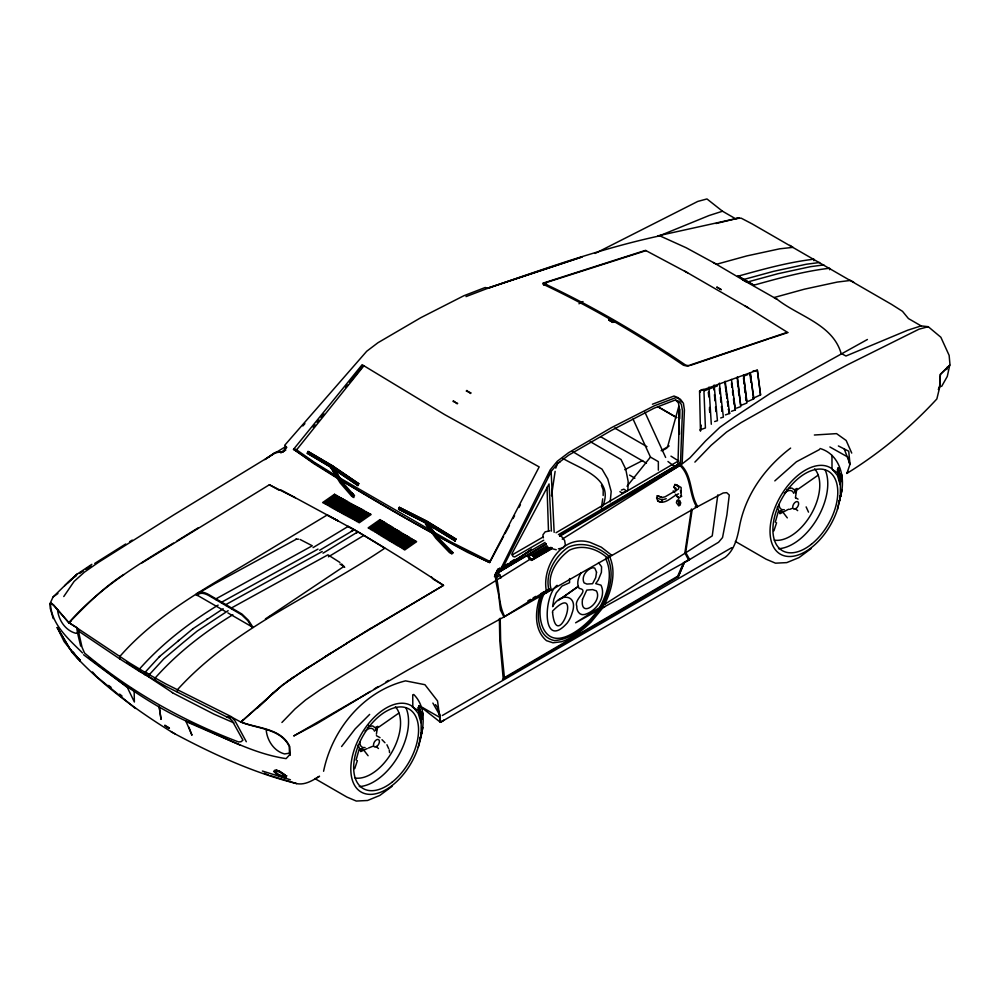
<?xml version="1.0" encoding="UTF-8"?>
<svg xmlns="http://www.w3.org/2000/svg" width="1000" height="1000" viewBox="0 0 1000 1000"><rect width="100%" height="100%" fill="white"/><g stroke="black" fill="none" stroke-linecap="round" stroke-linejoin="round"><path stroke-width="1.5" d="M246.312 741.75L235.012 720.863L231.163 716.8L230.025 718.6L166.025 686.388L139.512 671.413L139.512 668.988C162.025 643.65 189.25 622.7 218.137 605.112M145.025 674.775L145.025 672.375L159.625 656.462L192.975 628.7L223.162 608.75M149.213 677.2L149.213 674.762L163.8 658.888L182.975 642.725L197.162 631.112L228.125 610.688M155.15 680.45L155.15 678.012C177.413 652.962 204.288 632.175 232.85 614.738M421.812 731.7L421.112 734.475L421.25 716.188M412.738 694.75L412.812 706.712A49.925 28.825 -60 0 0 359.45 737.5A49.925 28.825 -60 0 0 367.025 794.112A49.925 28.825 -60 0 0 418.237 747.212C423.363 730.275 427.75 708.288 413.688 694.425M820.013 448.5C840.462 454.375 846.05 479.237 840.312 496.613L840.475 478.325L840.037 481.488L839.963 480.775M145.387 675L145.387 672.537L129.588 662.975L69.075 622.663C85.775 605.487 102.688 588.125 122.925 575.062L123.787 574.538M83.575 654.737C115.962 679.287 148.763 703.725 185.8 720.913C218.9 734.163 250.362 753.288 286.112 758.625L289.575 754.887L289.2 746.312C280.575 728.363 256.938 728.838 240.925 722.025L243.312 720.212M603.175 495.513L603.2 489.85L601.438 485.337M128.238 688.2L88.713 657.663M185.837 721.45L239.675 744.862M675.738 399.9L678.45 403.05L679.575 409.4L677.987 463.225L680.462 464.363L682.163 463.363L684.425 410L683.413 403.288L680.387 399.25L675.95 397.612L654.412 405.75L611.45 427.65L568.513 452.738L557.275 461.262L550.212 469.837L500.312 569.825L497.75 569.263L494.462 576.663M627.875 490.375L628.15 481.425L625.737 469.1L621.013 459.487L590.262 441.65M681.087 492.587L681.162 487.512L676.087 484.6M376.388 734.212L377.438 727.65L375.225 727.788L372.688 725.95L369.338 726.275L368.725 725.3M680.462 464.363L682.463 410.812L681.388 404.462L678.812 401.238L674.9 400.15L654.05 408.225L611.388 430.438L568.812 455.05L558.188 463.062L551.562 470.925L502.1 569.163L500.312 569.825M839.7 499.625L840.475 495.85M155.375 678.138L155.35 680.55M358.375 698.838L316.637 723.85L293.712 735.962L408.625 669.575L503.95 616.962L696.812 507.075C688.737 494.288 691.55 476.262 679.912 465.45L680.1 463.125M419.913 740.037L422.912 727.463M610.2 501.875L611.188 491.425L607.762 478.988L602.013 469.137L572.337 451.425M419.25 709.575L419.263 711.025L419.087 705.7L418.837 707.362M418.812 707.663L419 705.738M418.612 709.575L418.263 707.3L418.65 709.225M837.837 471.712L837.475 469.438L838 471.863L837.613 470.262M837.987 470.163L838.312 467.825L838.025 469.787M421.35 733.425L421.587 732.738L418.237 747.212M841.125 493.413L837.45 509.338A49.925 28.825 -60 0 1 786.25 556.25A49.925 28.825 -60 0 1 778.662 499.637A49.925 28.825 -60 0 1 832.025 468.837L831.95 455.387M717.825 494.888L712.237 535.887L575.6 622.812L688.675 560.125L718.587 542.238L722.537 537.55L726.912 514.812L729.275 495.025L726.675 492.638L723.162 492.987L696.812 507.075M346.3 643.438L443.537 585.325L433.237 579.175L431.4 576.838M795.413 497.812L796.663 489.775L794.438 489.913L791.9 488.075L788.55 488.413M701.237 425.15L700.45 431.125L699.575 391.138L757.387 370.15L760.588 394.9M551.5 495.838L555.125 471.362M601.362 508.013L602.725 498.837M840.588 495.45L840.75 494.9M691.438 509.012L684.862 552.875L688.675 560.125L683.425 562.85L677.675 576.237L504.425 677.625L500.637 640.662L500.2 618.175M359.188 749.112L356.062 760.1M778.4 511.25L775.288 522.225M547.087 545.712L528.212 556.675L529.288 558.95L531.65 560.4L531.838 559.275L551.9 547.6M692.138 509.925L685.7 552.438L689.625 559.513L684.438 562.275L678.3 576.712L502.475 679.575M495.513 577.125L498.575 574.1L499.575 568.013M602.762 506.125C614.625 478.462 581 469.288 562.913 458.425M79.112 631.625C73.537 619.525 80.562 644.638 80.65 646.1M421.125 734.4L421.262 733.713M421.763 719.237L422.912 713.15L412.312 707.025M840.975 481.362L842.138 475.275L832.85 469.925M323.587 771.25C332.113 729.438 363.237 691.4 405.525 680.863L424.938 684.7L437.525 700.938L440.438 722.3L725.362 557.225C735.05 549.338 737.6 536.587 739.812 524.875C746.188 493.6 765.537 467.225 790.625 448.088M420.825 735.8L420.412 737.75L420.575 737.125M839.513 500.35L839.125 502.275L840.788 495.012M946.85 369.575L947.412 366.875M842.138 489.588L837.45 509.338M418.95 710.8L419.087 710.15M419.237 710.263L419.462 713.225L420.15 710.275L419.25 706L418.8 708.263M419.913 714.525L420.15 713.812L420.238 714.5M420.213 713.2L420.375 712.55L420.5 715.025L420.325 714.125M420.337 715.375L420.225 716.2L420.012 714.388M421.05 717.3L421.025 721.575L421.463 718.413L421.6 719.112M421.075 715.938L420.812 719.362L420.75 718.637M838.475 472.825L837.887 471.138M838.662 472.362L838.475 473.162L838.475 471.7M839.038 472.863L838.462 468.137L838.025 470.4M838.763 476.138L839.075 474.812M839.438 475.325L839.587 474.675L839.712 477.15L839.488 473.038M839.1 475L839.725 481.262M839.25 474.35L839.513 473.212L840.225 478.062M839.125 476.662L839.375 475.938L839.463 476.625M839.562 477.512L839.438 478.325L839.237 476.512M840.288 478.787L840.438 478.15M290.15 755.387L289.788 746.663C281.35 728.138 257.35 728.413 240.925 722.025L282.087 685.263L304.925 669.575L371.4 627.863M420.662 736.688L421.325 733.925M419.95 740L420.85 736.188M420.913 735.788L421.1 735.125M839.4 501.087L840.55 496.05M667.325 447.8L678.8 406.337L679.5 434.162M324.513 657.062L346.512 643.587M678.575 493.85C672.013 496.175 665.438 505.288 657.85 501.112L656.625 497.987L657.325 495.688L662.2 497.475L665.088 496.825L678.575 489.012L678.725 486.737L674.875 484.487L673.975 487.125L676.038 490.737M540.212 596.075C535.163 610.513 533.675 629.837 546.487 640.662L552.975 642.788L561.263 641.775A52.387 21.1 -48.3 0 0 591.125 622.038L602.987 607.587L605.075 606.475M542.175 595.138C536.388 609.612 535.05 636.263 554.288 640.562C573.975 639.35 589.075 623.375 600.625 608.9L602.525 607.888M544.15 593.85C535.675 608.962 539.35 643.962 563.062 637.575M418.537 707.663L418.675 709M354.712 768.688L357.362 760.6M773.925 530.825L776.575 522.737M274.2 771.375L274.55 770.325L276.512 770.212L279.462 771.137L285.075 774.875L286.312 777.487L281.663 776.525L275.613 773.037M595.087 253.45L697.763 201.425L706.963 198.95L722.513 211.225L735.25 218.575L741.15 218.162L752.062 223.837L891.562 304.387L902.487 311.312L908.438 318.562L921.137 325.9L928.238 326.7L940.863 337.25L949.137 355.375L950 364.913L940.35 374.35L939.75 387.05L936.862 398.938C910.337 427.688 880.15 452.8 846.888 473.413L850.025 464.2L848.725 451.225L838.375 445.95M555.775 468.15L557.487 463.462L560.325 461.613M195.95 594.75C198.675 589.963 205.312 592.55 208.988 594.712L241.975 614.075L248.475 620.337L253.075 627.45M678.312 576.712L684.438 562.275M53.225 618.6L50.25 608.362L50 603.663L53.038 597.013L71.137 579.325L76.013 575.988M939.587 386.938L940.4 374.387L949.737 365.188L947.288 376.425L941.625 386.425M938.3 389.487L939.663 386.55L938.688 388.75M599.812 607.325C607.562 592.987 613.325 574.663 605.837 559.1M602.175 605.812C609.763 591.3 614.925 572.875 607.438 557.337M604.688 604.2C611.85 589.675 616.587 571.45 609.375 556.087M547.487 477.463L551.075 470.55L554.163 532.362M455.763 538.925L455.112 540.938L455.763 538.925L426.55 520.962L399.338 507.3L398.837 509.338L426.15 523.263M398.837 509.338L399.338 507.3M503.575 536.413L489.65 562.587L467.575 552.362L433.975 534.1M505.05 533.663L509.45 525.388M513.112 518.5L514.575 515.75M518.975 507.488L520.438 504.725M503.95 616.962L500.412 610.013L498.775 595.55L495.788 580.65L495.45 574.188L498.338 568.925M581.163 572.725C578.413 577.263 576.213 583.488 579.175 588.413C590.1 590.15 573.55 599.025 576.788 606.188C576.362 610.525 579.45 615.7 584.375 614.55C596.125 611.6 606.625 596.838 600.988 585.163L595.712 583.638L598.312 579.913L601.4 572.388L601.587 566.75L598.513 562.537M358.575 483.55L357.863 485.525L358.575 483.55L332.175 465.55L308.062 451.438L307.525 453.438L331.737 467.837M307.525 453.438L308.062 451.438M63.775 596.538L74.088 581.438L84.338 572.212L98.737 562.163L173.975 514.763L285.988 446.413M273.625 771.388L277.775 775.25L284.587 777.45M846.888 473.413L848.138 471.488M280.887 452.75L283.125 451.6L286.125 447.088L284.662 445.325L366.725 351.25L377.962 342.725L420.9 317.638L463.875 295.738L485.213 287.5L488.25 288.325M197.188 595.55C199.913 591.413 205.75 593.787 209.125 595.737L241.8 614.9L247.775 620.65L252 627.2M557.1 585.3C543.075 595.55 541.838 651.513 567.362 622.85A17.95 10.362 -60 0 0 572 613.288C578.962 594.65 560.4 591.975 552.625 606.65L553.812 599.263L556.263 593.025L561.938 586.112L569.562 582.7L569.562 578.525M838.213 467.875L838.05 469.487M341.587 746.538L355.163 728.888L369.663 714.412M293.5 449.375C356.062 491.35 421.95 528.95 489.412 562.475L539.175 466.912L444.7 414.625L362.137 364.7L293.5 449.375L295.9 450.725L363.938 365.725M627.038 486.25L650.462 457.1L633.025 419.012M313.225 427.362L315.188 424.938M317.15 422.525L319.113 420.1M321.075 417.688L324.012 414.062M345.588 387.45L347.55 385.025M349.513 382.612L363.237 365.675M367.287 728.213L368.075 727.25M786.513 490.35L787.288 489.387M266.425 458.475L274.513 452.912L283.125 451.6L286.812 447.287M608.375 556.362L609.625 556.737C598.587 546.55 582.587 540.85 568.162 547.25C555.375 555.988 545.025 573.513 548.763 589.138L504.712 616.525C497.863 603.638 499.975 588.013 495.45 574.188L499.137 569.862M302.863 425.962L304.913 423.625M281.913 722.475L294.988 708.975L305.6 699.963L320.012 689.912L530.65 558.925L531.712 560.062L552.137 548.138M694.887 462.113L711.137 445.312L726.562 432.05L741.237 422.525L780.775 400.2L847.05 365L919.025 329.175L928.238 326.7M259.962 705.3L241.038 721.988M316.312 778.037L319.55 776.25C312.65 780.425 305.188 785.263 296.725 783.625C253.212 772.85 212.213 753.812 172.812 732.725C138.663 711.575 105.625 687.8 77.775 658.7L72.188 651.475L80.363 660.7L78.188 658.288M330.3 653.413C310.35 666.975 288.775 678.487 271.05 695.062L257.025 708.288L273.663 692.65M323.025 553.175L357.912 531.8L384.812 548.225M241.112 721.787L243.425 719.775L241.25 721.625M67.725 582.888L77.337 574.025L91.862 564.312M64.612 585.75L77.337 574.025L72.613 578.075M145.387 672.537L166.062 684.038L231.438 716.725M272.362 693.925L278.688 688.238M774.812 480.9L796.388 461.8L819.438 449.575M71.112 620.913L68.838 622.7L53.775 605.575L51.5 603.638L50.512 604.2C51.537 624.837 69.1 639.45 82.537 652.975M398.862 713.075L378.175 727.525M818.075 475.213L797.4 489.663M392.088 786.325L379.812 795.438L367.55 800.487L356.287 801.05L346.925 797.075L314.8 778.538M811.3 548.462L799.038 557.575L786.775 562.612L775.5 563.175L766.137 559.212L735.35 541.438M264.913 459.613L275.438 452.425L283.125 451.6L285.338 449.988M53.038 597.013L57.938 593.5M560.938 598.638L578.112 586.388M286.025 682.438L293.975 676.762M498.237 572.65L531.512 549.412M558.237 600.513L578.225 586.6M546.25 544.237L495.45 574.188L531.425 549.325M79.675 573.475L83.338 570.962M788.625 509.212L779.987 513.713L777.312 507.125M85.825 569.288L90.913 565.938M94.725 563.425L125.7 543.987M270.35 615.662L343.925 566.438L339.975 564.05M352.537 639.625L353.612 638.913M265.425 618.875L269.975 615.913M507.837 563.737L501.35 567.95L545.112 542.425M510.438 562.05L514.338 559.525M304.8 669.663L309.788 666.462M141.875 562.95L269.363 484.762L279.212 490.25L281.012 490L338.088 520.85M139.512 671.413L119.8 658.9L119.787 656.513C157.2 613.75 208.125 586.962 255.975 557.875L327.212 514.975L357.912 531.8M348.212 526.388L313.062 547.612M358.137 531.95L356.45 532.975M363.638 535.55L328.4 556.825M562.238 539.138L679.912 465.45L675.288 467.125L667.95 461.488M359.7 698.025L370.25 691.475M374.212 689.013L378.175 686.562M198.212 527.837L176.962 540.962M384.675 548.312L384.225 548.587C315.35 595.1 234.175 627.1 177.375 689.775L177.387 692.163M444.237 719.975L440.438 722.3L420.1 706.363M319.662 550.25L354.312 529.725M371.575 627.962L443.537 585.325M283.125 451.6L285.825 450.037M495.45 574.188L546.287 543.625M559.663 535.588L680.05 463.212L558.413 534.637M661.137 450.725L669.15 445.938M129.637 541.65L132.275 540.1M559.612 536.362L679.912 465.45M556.025 532.75L677.225 461.65M547.238 547.762L532.35 555.725L533.837 556.888L549.15 547.925M385.962 681.9L388.55 680.4M533.837 556.888L550.887 547.325M173.412 543.15L172.975 543.4C135.4 565.875 97.95 589.438 68.838 622.7L53.688 605.013L51.225 603.05L50 603.663M675.438 494.275L677.663 497.35L678.375 496.938M442.312 715.512L731.712 547.675M512.062 554.963L543.162 536.987M543.725 540.212L514.738 556.95L512.95 556.475L511.987 553.625L549.05 483.938L551.4 531.087M531.65 560.4L550.925 549.275M677.663 497.35L678.8 497.938L681.525 496.362L680.462 490.575M214.725 583.7L196.038 594.525L225.225 611.375M280.775 452.6L284.288 450.588M495.562 577.962L500.262 575.288L500.75 578.237M527.875 600.887L530.513 599.388M533.15 597.875L535.788 596.375M546.35 590.363L549.038 588.837M215.238 583.4L296.512 539.087M532.35 555.725L548.075 547.038M578.962 303.775L583 301.55M318.025 549.1L221.788 602.1L221.9 603.112M322.225 551.512L225.975 604.513L226.088 605.525M867.412 339.487L770.15 393.475L734.15 417.225L719.812 427.362L705.525 441L690.013 457.788L680.888 464.862C692.513 475.763 689.65 493.762 697.712 506.575L695.163 506.788M600.125 609.225L598.3 610.2L590.112 619.625A48.225 21.913 -50.8 0 1 563.062 637.587M624.712 469.688L642.688 460.513M662.038 450.625L666.188 448.512M794.675 489.6L797.013 488.438M375.462 727.475L377.788 726.3M367.225 748.538L360.763 751.575L358.088 744.987M362.587 749.825L361.325 749.5M748.288 401.287L753.625 398.925L750.288 372.9M789.7 509.387L791.85 508.462M372.625 746.325L368.488 748.037M658.138 236.35L709.087 215.525L722.513 211.225M68.925 622.812L77.2 627.788L78.463 631.1M741.888 405.012L746.812 403.062L743.6 374.925M351.312 531.138L354.4 529.775C384.263 547.275 414.438 566.1 443.312 585.2M466.012 296.6L492.088 286.637L582.112 256.925L487.525 288.363L492.088 286.637M652.438 404.225L674.025 396.037L678.425 397.8L681.462 401.9M704.55 390.7L717.513 385.863M744.875 375.662L747.75 374.588M621.375 490.075L623.875 489.162L626.75 491.112L621.938 492.912L619.9 491.637M736.488 408.15L740.8 406.587L737.412 377M700.125 429.837L705.413 427.975L703.875 389.35L700.925 389.825M687.638 272.812L645.512 250.375L543.237 283.087L543.3 284.337C592.15 307.438 638.837 334.85 683.475 365.262L687 366.087L787.387 332.287L748.4 307.9L684.488 271M745.25 306.062L748.4 307.9M731.513 411.275L735.413 409.925L731.462 379.438M690.537 365.35L768.263 338.988M487.525 288.363C544.25 268.812 601.1 248.5 659.812 235.837L686.237 247.787L716.525 264.262L746.838 255.912L779.625 248.825L792.987 247.35L789.825 245.35M725.4 414.9L729.613 413.488L725.163 381.238M769.675 338.537L788.062 332.512M172.387 692.738L214.1 714.212L233.875 722.862M546.6 284.05L543.638 285.012L543.237 283.087M720.688 417.962L723.388 417.088L719.362 383.113M921.137 325.9L907.712 330.2L845.95 356.012L841.1 353.4C832.688 324.162 798.6 316.275 777.175 299.363L774.125 297.525L804.438 289.175L837.237 282.075L850.575 280.425L853.737 282.25M715.95 223.525L739.362 217.887L657.938 235.837M714.663 421.55L717.438 420.688L714.125 385M646.15 250.588L545.312 282.85L545.375 284.1C594.225 307.2 640.913 334.613 685.55 365.037L689.075 365.85M737.438 276.35L738.288 276.125C763.175 269.212 788.225 262.213 813.925 259.2L813.975 260.688M753.088 285.375L753.938 285.15C778.812 278.25 803.875 271.238 829.575 268.238L829.625 269.725M656.625 497.987L662.125 499.85L666.263 498.713M159.225 656.9L159.625 656.462M549.862 530.9L545.188 531.812L542.9 534.875L543.387 537.825M558.4 548.85L563.075 547.95L565.35 544.875L564.625 540.462L561.087 535.9M178.337 640.688L178.787 640.312M752.938 371.1L757.3 370.288L760.512 394.875L753.775 398L750.238 373.1M78.675 632.837L75.812 633.275C65.3 630.55 58.362 619.812 57.512 609.35M288.9 753.275L284.587 753.938C274.012 751.2 267.038 740.4 266.188 729.887M611.225 319.662L615.413 322.075M546.7 592.587L541.075 593.375M819.65 262.5L806.338 264.237L773.5 271.363L742.675 279.775L777.175 299.363M823.838 264.913L810.525 266.663L777.7 273.775L746.862 282.2L713.3 262.488M192.638 628.987L192.975 628.7M295.863 539.125L298.6 539.163M814.362 435.012L836.55 433.625L846.175 440.487L851.725 453.075M207.138 618.925L207.463 618.7M284.3 777.925L286.125 777.95L286.4 776.912L284.938 775.138L279.175 771.125L276.112 770.138M226.4 716.663L231.163 716.8M551.213 548.475L556.25 549.763M131.2 688.475L128.275 687.7L128.162 689.163L134.375 702L134.15 690.675M657.85 501.112L662.125 502.262L662.125 499.85M606.175 557.587L607.463 557.975C597.388 548.725 582.425 544.075 569.513 550.125C557.638 558.675 546.263 574.763 551.337 589.95L543.1 592.212L549.087 591.237L548.763 589.138M269.962 775.5L296.725 783.625M262.375 771.025L290.425 779.775M677.225 485.25L674.875 484.487M300.15 539.5L312.3 545.788L216.062 598.787L216.175 599.8M167.213 727.013L169.425 728.15L164.825 725.2L165.225 725.738M662.225 497.688L657.325 495.688M264.212 773.25L268.475 775.05M673.162 490.9L674.688 492.488M490.175 561.625L450.975 541.962L340 478.038M295.287 497.738L269.363 484.762M398.438 509.025L425.637 522.7L454.85 540.662M347.987 526.525L353.938 529.538L348.45 526.525M399.738 507.612L427.062 521.512L456.025 539.2M451.337 551.938L453.288 552.95L437.85 537.263L427.525 522.9L436.625 537.137L452.013 553.925L449.525 552.638L435.85 538.337L425.4 523.688L432.587 532.775M327.062 515.075L337.875 520.725M231.25 716.912L240.912 722.1M145.238 672.087L149.438 674.525M680.413 495.763L681.525 496.362M795.612 497.788L798.05 499.125M376.4 735.662L380.037 737.663M738.075 276.175L753.938 285.15M829.887 446.962L846.9 456.525M406.962 518.888L431.275 532.575M405.613 518.125L340.462 480.062M738.288 276.125L753.725 285.212M420.238 706.2L440.238 717.675M420.025 713.263L420.112 710.85L420.075 713.838M657.688 406.587L676.612 417.525M657.85 406.712L676.725 417.612M614.587 427.975L646.963 446.662M650.462 457.1L658.35 461.65L658.35 470.175M600.938 436.887L646.45 463.162M629.575 475.1L634.888 478.175M227.875 612.9L251.737 626.688M673.975 487.125L676.038 488.312L676.35 490.112M79.775 659.8L72.7 652.412L74.65 654.013M307.075 453.1L331.175 467.25L357.575 485.225M308.512 451.775L332.738 466.15M336.025 475.688L314.387 462.325L295.575 449.137M336.475 477.688L313.425 463.363L295.9 450.725M427.463 524.075L455.112 540.938M670.962 456.15L678.863 461.138M172.575 692.675L126.65 662.288M164.988 725.738L168.85 728.225M119.8 658.9L78.388 630.988L82.037 647.262L84.55 653.037C130.137 691.425 182.9 720.825 238.525 741.938L241 741.737L242.95 740.175L232.338 721.012L229.938 718.487M333.975 466.987L358.862 483.837M335.462 470.363L357.863 485.525M498.575 574.1L500.262 575.288M528.212 556.675L531.838 559.275M352.7 493.713L351.188 492.625L354.363 495.737M611.938 555.425L601.287 547.163L590.237 542.425C561.95 533.525 540.688 567.938 546.7 592.562M108.637 685.413L111.075 687.337M119.612 694.112L122.05 696.05M339.938 562.475L327.95 554.825L231.7 607.825L231.812 608.837M135.45 708.475L96.45 676.488L92.487 671.938M795.3 508.638L797.675 510.637M376.087 746.5L378.462 748.5M528.35 556.962L530.65 558.925M537.762 552.575L539.125 553.812M175.025 733.85L170.837 731.438M676.9 496L678.8 497.938M341.625 564L344.712 567.337M77.775 658.7L71.912 652.138L57.237 627.537L69.562 648.325L75.138 655.487L64.138 641.6L57.237 627.537M382.013 739.688L384.95 742.738M840.013 478.038L840.088 477.388L839.875 480.613M74.4 653.688L71.675 651.4L71.912 652.138M838.475 475.312L838.188 472.125L838.688 475.363L839.125 472.188L839.212 473.038M419.25 713.188L418.8 710.738M354.513 495.75L342.125 481.825L333.125 466.262L340.838 481.637L353.9 497.55L351.725 496.238L340.05 482.788L330.45 466.95L336.312 475.588M840.6 481.2L840.688 480.538L840.238 483.713L840.138 478.738M832.025 468.837L837.463 475.462L840.288 484.963M412.812 706.712L418.237 713.337L421.075 722.837M787.312 517.875L782.175 511.225M368.1 755.738L362.962 749.087M840.025 483.638L839.575 481.2M420.812 721.5L420.875 715.25L421 715.938M78.438 658.7L80.175 661.175M425.95 523.075L436.625 537.137M435.462 704.625L437.2 706.938L440.163 715.913L432.887 703.075M839.425 480.438L838.612 476.087M420.213 718.3L419.7 712.625L420.438 718.4M337.987 478.05L339.663 480.513M431.213 529.688L432.887 532.188M330.825 465.138L340.838 481.637M699.575 391.138L700.238 392.312M752.887 397.575L753.625 398.925M734.675 408.575L735.413 409.925M728.462 409.075L729.613 413.488M495.55 577.75L496.712 580.175M644.912 412.2L665.638 457.45M806.137 506.9L808.512 512.137M386.925 744.762L388.7 748.688M844.125 448.638L850.025 464.2M188.912 727.188L191.975 735.25L185.8 720.913M848.213 457.262L849.575 463.95M839.038 474.275L839.287 475.975M839.388 476.613L839.625 477.537M420.3 711.087L421.2 717.362M420.363 712.875L420.613 714.2M420.175 714.475L420.412 715.4M159.075 706.325L161.05 719.388L159.175 706.275M724.788 381.925L726.025 391M726.438 394.025L727.062 398.562M727.475 401.587L728.088 406.125M728.512 409.15L728.925 412.175M731.538 382.85L732.15 387.4M732.575 390.45L733.188 395M733.6 398.038L735.05 408.675M743.425 375.35L746.963 401.875M725.575 387.612L727.013 398.338M727.425 401.413L728.05 406.012M731.538 384.188L731.925 387.225M732.513 391.8L732.9 394.85M733.487 399.425L734.087 404M439.113 711.838L440.438 722.3L442.638 721.038M737.15 377.375L740.662 405.5M749.85 373.137L750.987 382.3M719.463 389.837L719.825 392.9M720.562 399.012L720.938 402.075M721.488 406.662L722.038 411.25M719.45 387.987L720.163 394.15M720.512 397.238L721.05 401.863M721.587 406.488L722.113 411.112M737.45 381.613L737.938 386.037M738.425 390.475L738.925 394.9M743.475 378.062L744.125 383.975M744.45 386.925L745.1 392.837M745.588 397.275L745.913 400.238M389.288 750L389.538 752.613M713.637 386.925L714.038 390.012M714.438 394.637L714.987 400.788M715.537 406.95L715.95 411.575M503.25 679.137L499.825 641.188L499.375 618.725M708.938 387.113L711.312 424.263M709.513 407.438L709.812 412.062M709.525 408.975L709.725 412.05M547.025 487.225L548.475 530.75M679.575 409.4L679.688 418.675M149.05 674.65L149.05 677.113M825.188 469.988A49.237 28.425 -60 0 1 817.075 518.875A49.237 28.425 -60 0 1 778.487 548.713M814.613 468.862A41.788 24.125 -60 0 1 811.413 513.763A41.788 24.125 -60 0 1 774.237 540.138M784.275 493.225A10.6 6.125 -60 0 1 793.713 493.325M784.275 509.675A10.6 6.125 -60 0 1 779.1 504.438M405.975 707.85A49.237 28.425 -60 0 1 397.85 756.737A49.237 28.425 -60 0 1 359.275 786.575M395.4 706.737A41.788 24.125 -60 0 1 392.188 751.625A41.788 24.125 -60 0 1 355.025 778M365.062 731.087A10.6 6.125 -60 0 1 374.5 731.188M365.062 747.55A10.6 6.125 -60 0 1 359.875 742.312M286.887 775.812A5.213 3.013 60 0 1 281.875 772.925M285.738 775.888L285.725 776.575L284.35 776.538L278.8 774.7L274.913 772.05L275.075 771.263L279.225 771.862L285.738 775.888M552.55 612.4C556.838 655.2 584.237 578.938 552.625 611.038L552.55 612.4M419.225 707.763L419.525 709.85L419.225 707.763M838.45 469.888L838.75 471.975L838.45 469.888M596.538 572.175L595.712 577.65L592.55 583.725L586.925 584.062L584.062 582.863C580.988 576.763 586.55 569.312 592.6 567.725L594.738 568.038L596.538 572.175M582.475 599.425C579.675 619.862 603.263 601.538 596.325 590.862L592.6 589.6L586.763 590.1L582.475 599.425M375.575 729.188L376.037 730.638L377.1 728.713L375.575 729.188M794.8 491.325L795.263 492.775L796.312 490.838L794.8 491.325M680.6 502.85L680.212 505.062L678.763 505.913L676.413 502.762L676.875 500.588L678.3 499.738L679.887 500.775L680.6 502.85M361.075 748.95L360.8 750.875L362.275 749.412L361.962 748.612L361.075 748.95M780.288 511.075L780.025 513.013L781.488 511.55L781.175 510.75L780.288 511.075M547.15 547.525C546.987 550.638 550.938 547.625 547.15 547.525M453.462 400.913L453.013 401.413L457.663 403.338L457.2 403.825L453.462 400.913M466.9 390.525L466.238 391.05L471.1 392.938L470.425 393.462L466.9 390.525M380.012 519.6L368.125 527.9L369.188 528.513L381.05 520.212L380.012 519.6M382.113 520.887L370.225 529.188L371.287 529.8L383.15 521.5L382.113 520.887M384.15 522.075L372.275 530.363L373.325 530.975L385.188 522.688L384.15 522.075M386.35 523.4L374.462 531.688L375.525 532.3L387.388 524L386.35 523.4M388.438 524.688L376.562 532.975L377.612 533.587L389.475 525.288L388.438 524.688M390.487 525.988L378.612 534.275L379.663 534.888L391.525 526.587L390.487 525.988M392.625 527.3L380.737 535.588L381.8 536.2L393.663 527.9L392.625 527.3M394.712 528.6L382.837 536.9L383.888 537.513L395.75 529.212L394.712 528.6M396.763 529.825L384.888 538.112L385.938 538.725L397.8 530.425L396.763 529.825M398.875 531.075L386.987 539.362L388.05 539.975L399.913 531.675L398.875 531.075M400.962 532.4L389.087 540.688L390.138 541.3L402 533L400.962 532.4M403.013 533.575L391.125 541.875L392.188 542.487L404.05 534.188L403.013 533.575M405.125 534.837L393.237 543.125L394.3 543.737L406.163 535.438L405.125 534.837M407.212 536.062L395.337 544.362L396.388 544.975L408.25 536.675L407.212 536.062M409.263 537.275L397.375 545.562L398.438 546.175L410.3 537.875L409.263 537.275M411.438 538.525L399.55 546.825L400.613 547.425L412.475 539.138L411.438 538.525M413.525 539.825L401.65 548.125L402.7 548.737L414.562 540.438L413.525 539.825M415.575 541.05L403.688 549.35L404.75 549.963L416.613 541.663L415.575 541.05M334.525 494.275L322.638 502.55L323.688 503.162L335.575 494.862L334.525 494.275M336.575 495.412L324.688 503.688L325.737 504.3L337.625 496.012L336.575 495.412M338.663 496.525L326.775 504.8L327.837 505.412L339.712 497.125L338.663 496.525M340.838 497.775L328.95 506.062L330.012 506.662L341.887 498.375L340.838 497.775M342.887 498.938L331 507.212L332.05 507.825L343.938 499.538L342.887 498.938M344.975 500.125L333.088 508.4L334.15 509.012L346.037 500.725L344.975 500.125M347.088 501.3L335.2 509.575L336.25 510.188L348.137 501.9L347.088 501.3M349.137 502.488L337.25 510.763L338.3 511.375L350.188 503.075L349.137 502.488M351.225 503.575L339.338 511.85L340.4 512.463L352.275 504.175L351.225 503.575M353.338 504.75L341.45 513.038L342.5 513.65L354.387 505.35L353.338 504.75M355.387 505.9L343.488 514.188L344.55 514.788L356.438 506.5L355.387 505.9M357.475 507.013L345.588 515.288L346.65 515.9L358.525 507.612L357.475 507.013M359.613 508.162L347.725 516.438L348.775 517.05L360.662 508.762L359.613 508.162M361.662 509.225L349.762 517.513L350.825 518.125L362.713 509.825L361.662 509.225M363.75 510.363L351.863 518.638L352.925 519.25L364.8 510.95L363.75 510.363M365.95 511.575L354.05 519.85L355.112 520.462L367 512.175L365.95 511.575M367.987 512.75L356.1 521.038L357.163 521.65L369.05 513.35L367.987 512.75M370.087 513.888L358.2 522.163L359.25 522.775L371.138 514.487L370.087 513.888M376.6 513.725L376.6 513.725M678.425 501.2L679.013 504.663L678.425 501.2M716.95 287.175L721.15 289.6L716.95 287.175M608.713 319.988L612.9 322.4L608.713 319.988M708.812 396.662L708.512 392.05L708.75 396.662M795.987 508.575A4.188 2.413 -60 0 0 798.075 501.975A4.188 2.413 -60 0 0 792.975 505.538A4.188 2.413 -60 0 0 795.987 508.575M811.475 544.188A45.888 26.488 -60 0 0 829.862 472.25A45.888 26.488 -60 0 0 774.688 516.375A45.888 26.488 -60 0 0 811.475 544.188M376.775 746.45A4.188 2.413 -60 0 0 378.862 739.837A4.188 2.413 -60 0 0 373.762 743.4A4.188 2.413 -60 0 0 376.775 746.45M392.262 782.05A45.888 26.488 -60 0 0 410.65 710.125A45.888 26.488 -60 0 0 355.462 754.25A45.888 26.488 -60 0 0 392.262 782.05"/></g></svg>
